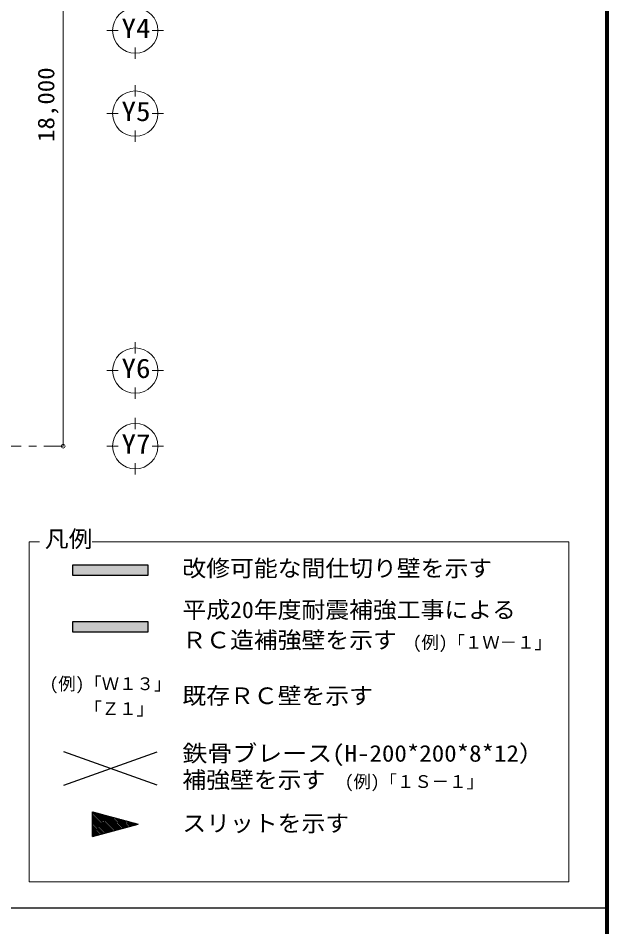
# Model space of a CAD drawing. Units: millimetres at full size, sheet at 1:200; details may follow other scales. Extents: x -55340 to 55340, y -38040 to 38040.
# Drawn here: x 39752 to 55340, y 1500 to 25547 of the extents above; entities that cross this region are included whole.
import ezdxf
from ezdxf.enums import TextEntityAlignment as Align

# ---------------------------------------------------------------- set-up
doc = ezdxf.new("R2010")
doc.units = ezdxf.units.MM
doc.header["$LTSCALE"] = 200
doc.header["$PDMODE"] = 32
doc.header["$PDSIZE"] = 100
doc.linetypes.add('CHAIN1', pattern=[8, 5, -1, 1, -1])
for name, color, linetype, lineweight in [('0-1_通り芯', 3, 'Continuous', 18), ('0-A_寸法', 6, 'Continuous', 9), ('0-F_予備', 4, 'Continuous', 9), ('3-6_建具(内部)', 2, 'Continuous', 25), ('3-B_文字', 2, 'Continuous', 18), ('3-C_ハッチ', 2, 'Continuous', 25), ('F-0_F-0ﾚｲﾔ', 5, 'Continuous', 50)]:
    doc.layers.add(name, color=color, linetype=linetype, lineweight=lineweight)
doc.layers.add('3-0_補助線', color=2, linetype='Continuous')
doc.styles.add('ＭＳ ゴシック', font='')
doc.styles.get('ＭＳ ゴシック').set_extended_font_data('MS Gothic')

msp = doc.modelspace()

# ---------------------------------------------------------------- linework, layer by layer
at = {"layer": '0-1_通り芯'}
for p, q in [((42097.7, 25220.9), (42397.7, 25220.9)), ((43597.7, 25220.9), (43297.7, 25220.9)), ((42847.7, 24470.9), (42847.7, 24770.9)), ((42847.7, 23470.9), (42847.7, 23770.9)), ((42097.7, 23020.9), (42397.7, 23020.9)), ((43597.7, 23020.9), (43297.7, 23020.9)), ((42847.7, 22270.9), (42847.7, 22570.9)), ((42847.7, 16670.9), (42847.7, 16970.9)), ((42097.7, 16220.9), (42397.7, 16220.9)), ((43597.7, 16220.9), (43297.7, 16220.9)), ((42847.7, 15470.9), (42847.7, 15770.9)), ((42847.7, 14670.9), (42847.7, 14970.9)), ((42097.7, 14220.9), (42397.7, 14220.9)), ((43597.7, 14220.9), (43297.7, 14220.9)), ((42847.7, 13470.9), (42847.7, 13770.9))]:
    msp.add_line(p, q, dxfattribs=at)
at = {"layer": '0-1_通り芯', "color": 4, "linetype": 'CHAIN1', "lineweight": 9}
msp.add_line((-47566.2, 14220.9), (40940.1, 14220.9), dxfattribs=at)
at = {"layer": '0-1_通り芯'}
for centre in [(42847.7, 25220.9), (42847.7, 23020.9), (42847.7, 16220.9), (42847.7, 14220.9)]:
    msp.add_circle(centre, 600, dxfattribs=at)
at = {"layer": '0-A_寸法', "color": 4}
msp.add_line((40940.1, 32220.9), (40940.1, 14220.9), dxfattribs=at)
at = {"layer": '0-A_寸法'}
msp.add_point((40940.1, 14220.9), dxfattribs=at)
at = {"layer": '0-F_予備', "color": 2, "lineweight": 25}
msp.add_line((-55300, 2000), (55300, 2000), dxfattribs=at)
at = {"layer": '3-6_建具(内部)'}
for p, q in [((41712.7, 3894.1), (41712.7, 4544.2)), ((41712.7, 4544.2), (42925.8, 4219.2)), ((42200.4, 4024.8), (41712.7, 4512.6)), ((42164.5, 4015.2), (41712.7, 4467)), ((42128.6, 4005.5), (41712.7, 4421.4)), ((42092.6, 3995.9), (41712.7, 4375.9)), ((42056.7, 3986.3), (41712.7, 4330.3)), ((42236.3, 4034.4), (41731.6, 4539.1)), ((42272.3, 4044), (41793.9, 4522.4)), ((42308.2, 4053.7), (41856.1, 4505.8)), ((42344.1, 4063.3), (41918.3, 4489.1)), ((42380, 4072.9), (41980.5, 4472.4)), ((42416, 4082.6), (42042.8, 4455.8)), ((42451.9, 4092.2), (42105, 4439.1)), ((42487.8, 4101.8), (42167.2, 4422.4)), ((42523.8, 4111.4), (42229.4, 4405.7)), ((42559.7, 4121.1), (42291.7, 4389.1)), ((42595.6, 4130.7), (42353.9, 4372.4)), ((42631.5, 4140.3), (42416.1, 4355.7)), ((42667.5, 4149.9), (42478.3, 4339)), ((42020.8, 3976.7), (41712.7, 4284.8)), ((41984.9, 3967), (41712.7, 4239.2)), ((41712.7, 3894.1), (42925.8, 4219.2)), ((41948.9, 3957.4), (41712.7, 4193.7)), ((41913, 3947.8), (41712.7, 4148.1)), ((41877.1, 3938.2), (41712.7, 4102.6)), ((42703.4, 4159.6), (42540.6, 4322.4)), ((42739.3, 4169.2), (42602.8, 4305.7)), ((42775.2, 4178.8), (42665, 4289)), ((42811.2, 4188.4), (42727.3, 4272.3)), ((42847.1, 4198.1), (42789.5, 4255.7)), ((42883, 4207.7), (42851.7, 4239)), ((42918.9, 4217.3), (42913.9, 4222.3)), ((41841.2, 3928.5), (41712.7, 4057)), ((41805.2, 3918.9), (41712.7, 4011.5)), ((41769.3, 3909.3), (41712.7, 3965.9)), ((41733.4, 3899.7), (41712.7, 3920.4))]:
    msp.add_line(p, q, dxfattribs=at)
at = {"layer": '3-B_文字', "color": 3}
for p, q in [((40038.8, 11688.5), (40318.5, 11688.5)), ((40038.8, 2688.5), (40038.8, 11688.5)), ((41707.4, 11688.5), (54313.9, 11688.5)), ((54313.9, 11688.5), (54313.9, 2688.5)), ((54313.9, 2688.5), (40038.8, 2688.5))]:
    msp.add_line(p, q, dxfattribs=at)
at = {"layer": '3-B_文字', "lineweight": 25}
for p, q in [((43429.1, 5249.1), (40955.4, 6127.9)), ((40955.4, 5249.1), (43429.1, 6127.9))]:
    msp.add_line(p, q, dxfattribs=at)
at = {"layer": '3-C_ハッチ'}
for points in [[(41192.2, 11073.5), (41192.2, 10803.5), (43192.2, 10803.5), (43192.2, 11073.5)], [(41192.2, 9573.5), (41192.2, 9303.5), (43192.2, 9303.5), (43192.2, 9573.5)]]:
    msp.add_lwpolyline(points, close=True, dxfattribs=at)
at = {"layer": '3-C_ハッチ', "color": 211}
msp.add_solid([(41192.2, 11073.5), (43192.2, 11073.5), (41192.2, 10803.5), (43192.2, 10803.5)], dxfattribs=at)
at = {"layer": '3-C_ハッチ', "color": 91}
msp.add_solid([(41192.2, 9573.5), (43192.2, 9573.5), (41192.2, 9303.5), (43192.2, 9303.5)], dxfattribs=at)
at = {"layer": 'F-0_F-0ﾚｲﾔ'}
for p, q in [((55300, 38000), (55300, -38000)), ((55340, 38040), (55340, -38040))]:
    msp.add_line(p, q, dxfattribs=at)

# ---------------------------------------------------------------- texts
at = {"layer": '0-1_通り芯', "color": 2, "style": 'ＭＳ ゴシック', "width": 1.1}
for s, p in [('Y4', (42483.5, 24870.7)), ('Y5', (42483.5, 22670.7)), ('Y6', (42483.5, 15870.6)), ('Y7', (42483.5, 13870.6))]:
    msp.add_text(s, height=513.2, dxfattribs=at).set_placement(p, align=Align.BOTTOM_LEFT)
at = {"layer": '0-A_寸法', "color": 2, "style": 'ＭＳ ゴシック', "width": 1.1}
msp.add_text('18,000', height=439.9, rotation=90, dxfattribs=at).set_placement((40840.1, 22270.9), align=Align.BOTTOM_LEFT)
at = {"layer": '3-0_補助線', "style": 'ＭＳ ゴシック'}
for s, p in [('(例)「１Ｗ－１」', (50184.4, 8759.5)), ('(例)「Ｗ１３」', (40582.2, 7663.5)), ('\u3000「Ｚ１」', (41042.2, 7003.5)), ('(例)「１Ｓ－１」', (48387.4, 5075.1))]:
    msp.add_text(s, height=337.2, dxfattribs=at).set_placement(p, align=Align.BOTTOM_LEFT)
at = {"layer": '3-B_文字', "style": 'ＭＳ ゴシック'}
for s, width, p in [('凡例', 1.05, (40457, 11413.6)), ('改修可能な間仕切り壁を示す', 1.05, (44092.2, 10638.5)), ('平成20年度耐震補強工事による', 1.05, (44092.2, 9538.5)), ('ＲＣ造補強壁を示す', 1.05, (44092.2, 8738.5)), ('既存ＲＣ壁を示す', 1.05, (44092.2, 7263.5)), ('鉄骨ブレース(H-200*200*8*12）', 1.1, (44092.2, 5738.5)), ('補強壁を示す', 1.05, (44092.2, 5038.5)), ('スリットを示す', 1.05, (44092.2, 3888.5))]:
    msp.add_text(s, height=439.9, dxfattribs=dict(at, width=width)).set_placement(p, align=Align.BOTTOM_LEFT)

doc.saveas('drawing.dxf')
